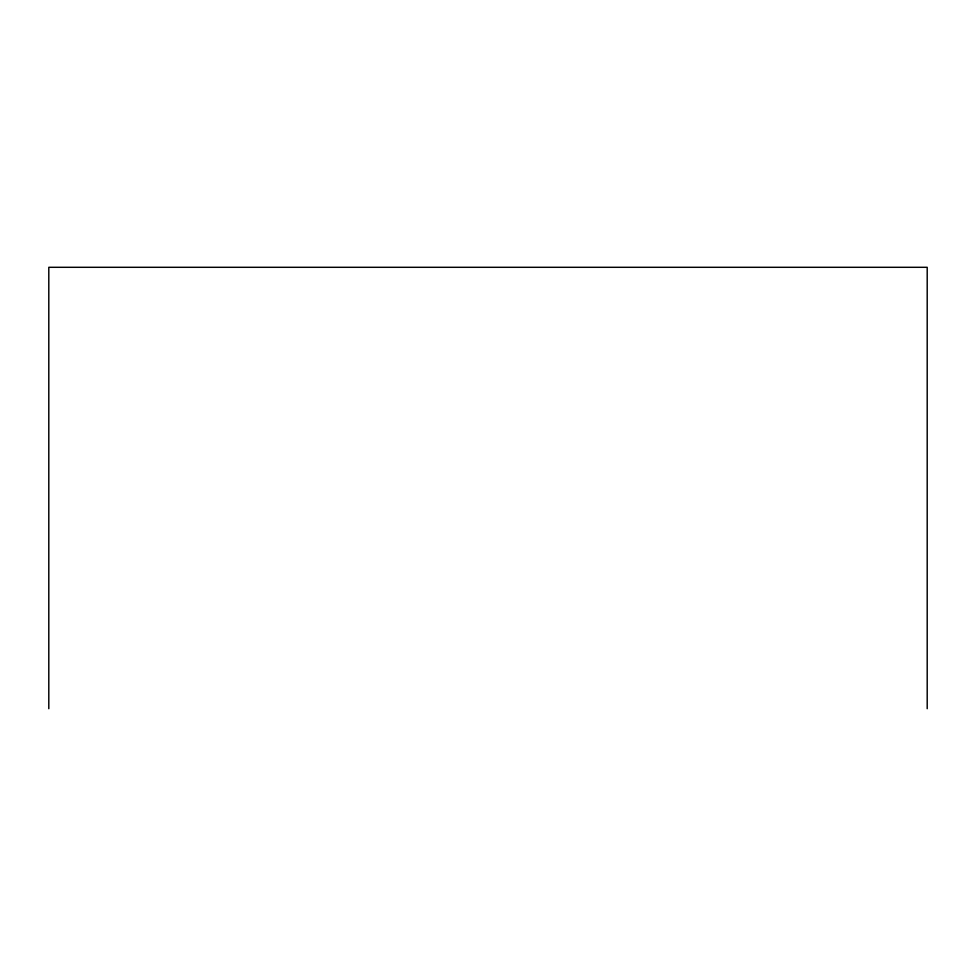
<?xml version="1.0" encoding="UTF-8"?>
<svg xmlns="http://www.w3.org/2000/svg" width="976" height="976" viewBox="0 0 976 976"><rect width="100%" height="100%" fill="white"/><g stroke="black" fill="none" stroke-linecap="round" stroke-linejoin="round"><path stroke-width="1.46" d="M927.2 708.698L927.2 267.302L48.8 267.302L48.8 708.698"/></g></svg>
